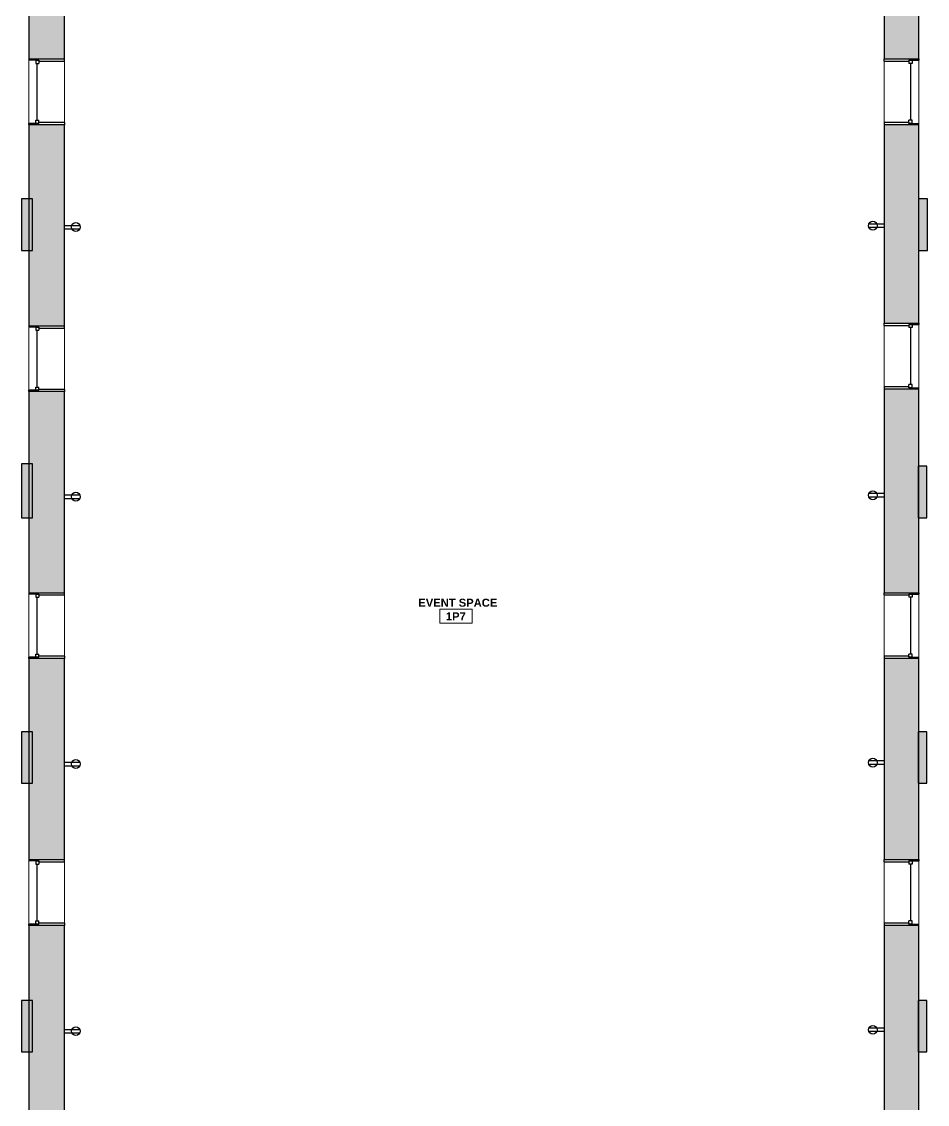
# Model space of a CAD drawing. Header units: inches. Extents: x -4688 to 1542, y -3558 to 978.
# Drawn here: x -1039 to -530, y -2078 to -1470 of the extents above; entities that cross this region are included whole.
import ezdxf

# ---------------------------------------------------------------- set-up
doc = ezdxf.new("R2010")
doc.units = ezdxf.units.IN
doc.header["$MEASUREMENT"] = 0
for name, color, linetype, lineweight in [('A-ANNO-NOTE', 131, 'Continuous', 40), ('A-AREA-IDEN', 2, 'Continuous', 9), ('A-GLAZ', 151, 'Continuous', 18), ('A-WALL', 113, 'Continuous', 18), ('A-WALL-PATT', 111, 'Continuous', 18), ('I-WALL', 2, 'Continuous', 18)]:
    doc.layers.add(name, color=color, linetype=linetype, lineweight=lineweight)
doc.styles.add('Swis721 Lt BT_B', font='', dxfattribs={"height": 4.5})
doc.styles.get('Swis721 Lt BT_B').set_extended_font_data('Swis721 Lt BT', bold=True)

# ---------------------------------------------------------------- blocks, each defined once
blk = doc.blocks.new('Double Hung - large windows-5248873-1st Floor Power _ Signal')
at = {"layer": 'A-GLAZ', "color": 8, "lineweight": 30}
for p, q in [((-18.5, 10), (-17.75, 10)), ((-17.75, 4.5), (-17.75, 10)), ((-17.75, 6.25), (-17.75, 4.5)), ((-17.75, 6.25), (-16, 6.25)), ((-16, 6.25), (-16, 4.5)), ((16, 6.25), (16, 4.5)), ((17.75, 6.25), (16, 6.25)), ((17.75, 4.5), (17.75, 10)), ((18.5, 10), (17.75, 10)), ((17.75, 6.25), (17.75, 4.5)), ((-17.75, 4.5), (-16, 4.5)), ((-17.75, 4.5), (-17.25, 4.5)), ((-17.25, -10), (-17.25, 4.5)), ((-16, 5.375), (16, 5.375)), ((17.75, 4.5), (16, 4.5)), ((17.25, 4.5), (17.75, 4.5)), ((17.25, 4.5), (17.25, -10)), ((-17.25, -10), (-18.5, -10)), ((17.25, -10), (18.5, -10))]:
    blk.add_line(p, q, dxfattribs=at)
blk = doc.blocks.new('Double Hung - large windows-5534483-1st Floor Power _ Signal')
at = {"layer": 'A-GLAZ', "color": 8, "lineweight": 30}
for p, q in [((-18.5, 9.75), (-17.75, 9.75)), ((-17.75, 4.25), (-17.75, 9.75)), ((17.75, 4.25), (17.75, 9.75)), ((18.5, 9.75), (17.75, 9.75)), ((-17.75, 6), (-17.75, 4.25)), ((-17.75, 6), (-16, 6)), ((-17.75, 4.25), (-16, 4.25)), ((-17.75, 4.25), (-17.25, 4.25)), ((-17.25, -9.75), (-17.25, 4.25)), ((-16, 6), (-16, 4.25)), ((-16, 5.125), (16, 5.125)), ((16, 6), (16, 4.25)), ((17.75, 6), (16, 6)), ((17.75, 4.25), (16, 4.25)), ((17.25, 4.25), (17.75, 4.25)), ((17.25, 4.25), (17.25, -9.75)), ((17.75, 6), (17.75, 4.25)), ((-17.25, -9.75), (-18.5, -9.75)), ((17.25, -9.75), (18.5, -9.75))]:
    blk.add_line(p, q, dxfattribs=at)
blk = doc.blocks.new('Room Tag - Room Name and Number-3379422-1st Floor Power _ Signal')
at = {"layer": 'A-AREA-IDEN'}
for p, q in [((-0.188, -0.164), (-0.188, -0.002)), ((-0.188, -0.002), (0.187, -0.002)), ((0.187, -0.002), (-0.188, -0.002)), ((-0.188, -0.002), (-0.188, -0.164)), ((0.187, -0.002), (0.187, -0.164)), ((0.187, -0.164), (0.187, -0.002)), ((0.187, -0.164), (-0.188, -0.164)), ((-0.188, -0.164), (0.187, -0.164))]:
    blk.add_line(p, q, dxfattribs=at)

msp = doc.modelspace()

# ---------------------------------------------------------------- hatches: boundary and pattern name
at = {"layer": 'A-WALL-PATT', "lineweight": 9}
h = msp.add_hatch(color=7, dxfattribs=at)
h.paths.add_polyline_path([(-554.8, -2508.84), (-535.3, -2508.84), (-535.3, -2405.34), (-554.8, -2405.34), (-554.8, -2497.91)], flags=0)
h.paths.add_polyline_path([(-535.3, -2368.34), (-535.3, -2255.2), (-554.8, -2255.2), (-554.8, -2368.34)], flags=0)
h.paths.add_polyline_path([(-554.8, -2218.2), (-535.3, -2218.2), (-535.3, -2127.62), (-554.8, -2127.62)], flags=0)
h.paths.add_polyline_path([(-554.8, -2090.62), (-535.3, -2090.62), (-535.3, -1977.62), (-554.8, -1977.62)], flags=0)
h.paths.add_polyline_path([(-535.3, -1940.62), (-535.3, -1827.62), (-554.8, -1827.62), (-554.8, -1940.62)], flags=0)
h.paths.add_polyline_path([(-535.3, -1790.62), (-535.3, -1676.15), (-554.8, -1676.15), (-554.8, -1790.62)], flags=0)
h.paths.add_polyline_path([(-535.3, -1639.15), (-535.3, -1527.62), (-554.8, -1527.62), (-554.8, -1639.15)], flags=0)
h.paths.add_polyline_path([(-535.3, -1490.62), (-535.3, -1377.62), (-554.8, -1377.62), (-554.8, -1490.62)], flags=0)
h.paths.add_polyline_path([(-535.3, -1340.62), (-535.3, -1266.19), (-554.8, -1266.19), (-554.8, -1340.62)], flags=0)
h = msp.add_hatch(color=7, dxfattribs=at)
h.paths.add_polyline_path([(-1035.06, -2508.84), (-1015.06, -2508.84), (-1015.06, -2405.34), (-1035.06, -2405.34)], flags=0)
h.paths.add_polyline_path([(-1015.06, -2368.34), (-1015.06, -2255.2), (-1035.06, -2255.2), (-1035.06, -2368.34)], flags=0)
h.paths.add_polyline_path([(-1015.06, -2218.2), (-1015.06, -2127.62), (-1035.06, -2127.62), (-1035.06, -2218.2)], flags=0)
h.paths.add_polyline_path([(-1035.06, -2090.62), (-1015.06, -2090.62), (-1015.06, -1977.62), (-1035.06, -1977.62)], flags=0)
h.paths.add_polyline_path([(-1015.06, -1940.62), (-1015.06, -1827.62), (-1035.06, -1827.62), (-1035.06, -1940.62)], flags=0)
h.paths.add_polyline_path([(-1015.06, -1790.62), (-1015.06, -1677.62), (-1035.06, -1677.62), (-1035.06, -1790.62)], flags=0)
h.paths.add_polyline_path([(-1015.06, -1640.62), (-1015.06, -1527.62), (-1035.06, -1527.62), (-1035.06, -1640.62)], flags=0)
h.paths.add_polyline_path([(-1015.06, -1490.62), (-1015.06, -1377.62), (-1035.06, -1377.62), (-1035.06, -1490.62)], flags=0)
h.paths.add_polyline_path([(-1035.06, -1340.62), (-1015.06, -1340.62), (-1015.06, -1284.19), (-1035.06, -1284.19), (-1035.06, -1291.97)], flags=0)
for points in [[(-1033.18, -1598.28), (-1033.18, -1569.28), (-1039.18, -1569.28), (-1039.18, -1598.28)], [(-530.48, -1598.28), (-530.48, -1569.28), (-535.48, -1569.28), (-535.48, -1598.28)], [(-1033.18, -1748.53), (-1033.18, -1718.15), (-1039.18, -1718.15), (-1039.18, -1748.53)], [(-530.69, -1748.53), (-530.69, -1719.53), (-535.69, -1719.53), (-535.69, -1748.53)], [(-1033.18, -1897.71), (-1033.18, -1868.78), (-1039.18, -1868.78), (-1039.18, -1897.71)], [(-530.69, -1897.71), (-530.69, -1868.78), (-535.69, -1868.78), (-535.69, -1897.71)], [(-1033.18, -2048.71), (-1033.18, -2019.78), (-1039.18, -2019.78), (-1039.18, -2048.71)], [(-530.69, -2048.71), (-530.69, -2019.78), (-535.69, -2019.78), (-535.69, -2048.71)]]:
    msp.add_hatch(color=7, dxfattribs=at).paths.add_polyline_path(points, flags=0)

# ---------------------------------------------------------------- linework, layer by layer
at = {"layer": 'A-ANNO-NOTE', "lineweight": 30}
for p, q in [((-1014.74, -1584.15), (-1006.47, -1584.15)), ((-1014.74, -1586.07), (-1006.47, -1586.07)), ((-555.13, -1583.4), (-563.39, -1583.4)), ((-555.13, -1585.31), (-563.39, -1585.31)), ((-1014.74, -1735.7), (-1006.47, -1735.7)), ((-1014.74, -1737.61), (-1006.47, -1737.61)), ((-555.13, -1734.94), (-563.39, -1734.94)), ((-555.13, -1736.86), (-563.39, -1736.86)), ((-1014.74, -1885.95), (-1006.47, -1885.95)), ((-555.13, -1885.19), (-563.39, -1885.19)), ((-1014.74, -1887.86), (-1006.47, -1887.86)), ((-555.13, -1887.11), (-563.39, -1887.11)), ((-1014.74, -2036.13), (-1006.47, -2036.13)), ((-1014.74, -2038.04), (-1006.47, -2038.04)), ((-555.13, -2035.37), (-563.39, -2035.37)), ((-555.13, -2037.29), (-563.39, -2037.29))]:
    msp.add_line(p, q, dxfattribs=at)
for centre, radius in [((-561.11, -1584.35), 2.48), ((-1008.75, -1585.11), 2.48), ((-1008.75, -1736.66), 2.47), ((-561.11, -1735.9), 2.47), ((-1008.75, -1886.91), 2.47), ((-561.11, -1886.15), 2.47), ((-1008.75, -2037.09), 2.47), ((-561.11, -2036.33), 2.48)]:
    msp.add_circle(centre, radius, dxfattribs=at)
at = {"layer": 'A-WALL', "color": 8, "lineweight": 30}
for p, q in [((-1035.06, -1377.62), (-1035.06, -1490.62)), ((-535.3, -1490.62), (-535.3, -1377.62)), ((-1015.06, -1490.62), (-1015.06, -1398.19)), ((-554.8, -1398.19), (-554.8, -1490.62)), ((-1035.06, -1490.62), (-1015.06, -1490.62)), ((-554.8, -1490.62), (-535.3, -1490.62)), ((-1035.06, -1527.62), (-1035.06, -1640.62)), ((-1015.06, -1527.62), (-1035.06, -1527.62)), ((-1015.06, -1640.62), (-1015.06, -1527.62)), ((-535.3, -1527.62), (-554.8, -1527.62)), ((-554.8, -1527.62), (-554.8, -1639.15)), ((-535.3, -1639.15), (-535.3, -1527.62)), ((-1039.18, -1569.28), (-1039.18, -1598.28)), ((-1033.18, -1569.28), (-1039.18, -1569.28)), ((-1033.18, -1598.28), (-1033.18, -1569.28)), ((-1039.18, -1598.28), (-1033.18, -1598.28)), ((-1035.06, -1640.62), (-1015.06, -1640.62)), ((-554.8, -1639.15), (-535.3, -1639.15)), ((-1035.06, -1677.62), (-1035.06, -1790.62)), ((-1015.06, -1677.62), (-1035.06, -1677.62)), ((-1015.06, -1790.62), (-1015.06, -1677.62)), ((-535.3, -1676.15), (-554.8, -1676.15)), ((-554.8, -1676.15), (-554.8, -1790.62)), ((-535.3, -1790.62), (-535.3, -1676.15)), ((-1039.18, -1718.15), (-1039.18, -1748.53)), ((-1033.18, -1718.15), (-1039.18, -1718.15)), ((-1033.18, -1748.53), (-1033.18, -1718.15)), ((-1039.18, -1748.53), (-1033.18, -1748.53)), ((-1035.06, -1790.62), (-1015.06, -1790.62)), ((-554.8, -1790.62), (-535.3, -1790.62)), ((-1035.06, -1827.62), (-1035.06, -1940.62)), ((-1015.06, -1827.62), (-1035.06, -1827.62)), ((-1015.06, -1940.62), (-1015.06, -1827.62)), ((-535.3, -1827.62), (-554.8, -1827.62)), ((-554.8, -1827.62), (-554.8, -1940.62)), ((-535.3, -1940.62), (-535.3, -1827.62)), ((-1039.18, -1868.78), (-1039.18, -1897.71)), ((-1033.18, -1868.78), (-1039.18, -1868.78)), ((-1033.18, -1897.71), (-1033.18, -1868.78)), ((-1039.18, -1897.71), (-1033.18, -1897.71)), ((-1035.06, -1940.62), (-1015.06, -1940.62)), ((-554.8, -1940.62), (-535.3, -1940.62)), ((-1035.06, -1977.62), (-1035.06, -2090.62)), ((-1015.06, -1977.62), (-1035.06, -1977.62)), ((-1015.06, -2090.62), (-1015.06, -1977.62)), ((-535.3, -1977.62), (-554.8, -1977.62)), ((-554.8, -1977.62), (-554.8, -2090.62)), ((-535.3, -2090.62), (-535.3, -1977.62)), ((-1039.18, -2019.78), (-1039.18, -2048.71)), ((-1033.18, -2019.78), (-1039.18, -2019.78)), ((-1033.18, -2048.71), (-1033.18, -2019.78)), ((-1039.18, -2048.71), (-1033.18, -2048.71))]:
    msp.add_line(p, q, dxfattribs=at)
at = {"layer": 'A-WALL', "lineweight": 9}
for p, q in [((-1035.06, -1527.62), (-1035.06, -1490.62)), ((-1015.06, -1490.62), (-1015.06, -1527.62)), ((-554.8, -1527.62), (-554.8, -1490.62)), ((-535.3, -1490.62), (-535.3, -1527.62)), ((-1035.06, -1677.62), (-1035.06, -1640.62)), ((-1015.06, -1640.62), (-1015.06, -1677.62)), ((-554.8, -1676.15), (-554.8, -1639.15)), ((-535.3, -1639.15), (-535.3, -1676.15)), ((-1035.06, -1827.62), (-1035.06, -1790.62)), ((-1015.06, -1790.62), (-1015.06, -1827.62)), ((-554.8, -1827.62), (-554.8, -1790.62)), ((-535.3, -1790.62), (-535.3, -1827.62)), ((-1035.06, -1977.62), (-1035.06, -1940.62)), ((-1015.06, -1940.62), (-1015.06, -1977.62)), ((-554.8, -1977.62), (-554.8, -1940.62)), ((-535.3, -1940.62), (-535.3, -1977.62))]:
    msp.add_line(p, q, dxfattribs=at)
at = {"layer": 'I-WALL', "color": 8, "lineweight": 30}
for p, q in [((-530.48, -1569.28), (-535.48, -1569.28)), ((-535.48, -1569.28), (-535.48, -1598.28)), ((-530.48, -1598.28), (-530.48, -1569.28)), ((-535.48, -1598.28), (-530.48, -1598.28)), ((-530.69, -1719.53), (-535.69, -1719.53)), ((-535.69, -1719.53), (-535.69, -1748.53)), ((-530.69, -1748.53), (-530.69, -1719.53)), ((-535.69, -1748.53), (-530.69, -1748.53)), ((-530.69, -1868.78), (-535.69, -1868.78)), ((-535.69, -1868.78), (-535.69, -1897.71)), ((-530.69, -1897.71), (-530.69, -1868.78)), ((-535.69, -1897.71), (-530.69, -1897.71)), ((-530.69, -2019.78), (-535.69, -2019.78)), ((-535.69, -2019.78), (-535.69, -2048.71)), ((-530.69, -2048.71), (-530.69, -2019.78)), ((-535.69, -2048.71), (-530.69, -2048.71))]:
    msp.add_line(p, q, dxfattribs=at)

# ---------------------------------------------------------------- block references
at = {"layer": 'A-AREA-IDEN', "xscale": 47.99999999999997, "yscale": 47.99999999999997, "zscale": 47.99999999999997}
msp.add_blockref('Room Tag - Room Name and Number-3379422-1st Floor Power _ Signal', (-795.21, -1799.87), dxfattribs=at)
at = {"layer": 'A-GLAZ'}
for name, p, rotation in [('Double Hung - large windows-5248873-1st Floor Power _ Signal', (-1025.06, -1509.12), 89.99999999999991), ('Double Hung - large windows-5534483-1st Floor Power _ Signal', (-545.05, -1509.12), 269.9999999999999), ('Double Hung - large windows-5248873-1st Floor Power _ Signal', (-1025.06, -1659.12), 89.99999999999991), ('Double Hung - large windows-5534483-1st Floor Power _ Signal', (-545.05, -1657.65), 269.9999999999999), ('Double Hung - large windows-5248873-1st Floor Power _ Signal', (-1025.06, -1809.12), 89.99999999999991), ('Double Hung - large windows-5534483-1st Floor Power _ Signal', (-545.05, -1809.12), 269.9999999999999), ('Double Hung - large windows-5248873-1st Floor Power _ Signal', (-1025.06, -1959.12), 89.99999999999991), ('Double Hung - large windows-5534483-1st Floor Power _ Signal', (-545.05, -1959.12), 269.9999999999999)]:
    msp.add_blockref(name, p, dxfattribs=dict(at, rotation=rotation))

# ---------------------------------------------------------------- texts
at = {"layer": 'A-AREA-IDEN', "char_height": 4.5, "attachment_point": 1, "style": 'Swis721 Lt BT_B'}
for s, insert, width in [('EVENT SPACE', (-816.39, -1794.01), 51.207), ('1P7', (-800.91, -1801.67), 13.332)]:
    msp.add_mtext(s, dxfattribs=dict(at, insert=insert, width=width))

doc.saveas('drawing.dxf')
